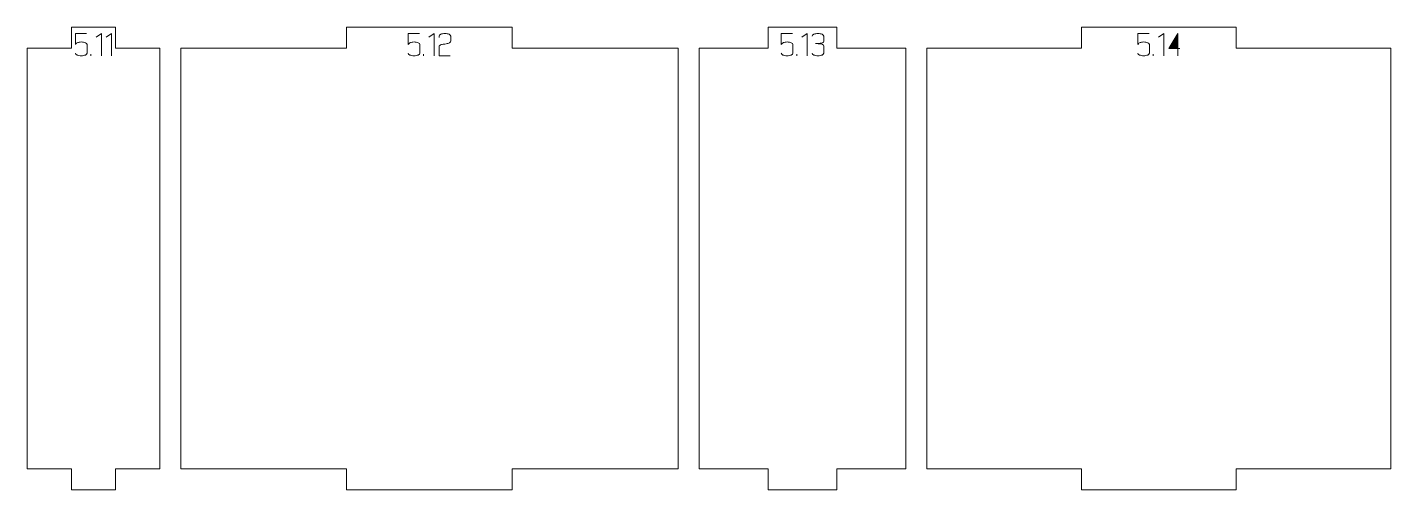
# Model space of a CAD drawing. Header units: centimetres. Extents: x -158 to 228, y -202 to 254.
# Drawn here: x 165.77 to 185.21, y 101.42 to 108.02 of the extents above; entities that cross this region are included whole.
import ezdxf

# ---------------------------------------------------------------- set-up
doc = ezdxf.new("R2010")
doc.units = ezdxf.units.CM
doc.header["$MEASUREMENT"] = 0
doc.layers.add('Capa 1', color=7, linetype='Continuous')

msp = doc.modelspace()

# ---------------------------------------------------------------- hatches: boundary and pattern name
at = {"layer": 'Capa 1', "true_color": 0x3e4095}
h = msp.add_hatch(color=175, dxfattribs=at)
edge = h.paths.add_edge_path()
edge.add_spline(control_points=[(166.53521, 107.61091), (166.51167, 107.61091), (166.49202, 107.61435), (166.47628, 107.62123), (166.46053, 107.62811), (166.45266, 107.63644), (166.45266, 107.64622), (166.45266, 107.63644), (166.46053, 107.62811), (166.47628, 107.62123), (166.49202, 107.61435), (166.51167, 107.61091), (166.53521, 107.61091), (166.55875, 107.61091), (166.5784, 107.61435), (166.59414, 107.62123), (166.60989, 107.62811), (166.61776, 107.63644), (166.61776, 107.64622), (166.61776, 107.64622), (166.61776, 107.77188), (166.61776, 107.77188), (166.61776, 107.78167), (166.60989, 107.79), (166.59414, 107.79688), (166.5784, 107.80376), (166.55875, 107.8072), (166.53521, 107.8072), (166.51381, 107.80536), (166.4973, 107.80291), (166.48568, 107.79986), (166.47406, 107.7968), (166.46306, 107.78747), (166.45266, 107.77188), (166.45266, 107.77188), (166.45266, 107.92735), (166.45266, 107.92735), (166.45266, 107.92735), (166.61226, 107.92735), (166.61226, 107.92735), (166.61226, 107.92735), (166.45266, 107.92735), (166.45266, 107.92735), (166.45266, 107.92735), (166.45266, 107.77188), (166.45266, 107.77188), (166.46306, 107.78747), (166.47406, 107.7968), (166.48568, 107.79986), (166.4973, 107.80291), (166.51381, 107.80536), (166.53521, 107.8072), (166.55875, 107.8072), (166.5784, 107.80376), (166.59414, 107.79688), (166.60989, 107.79), (166.61776, 107.78167), (166.61776, 107.77188), (166.61776, 107.77188), (166.61776, 107.64622), (166.61776, 107.64622), (166.61776, 107.63644), (166.60989, 107.62811), (166.59414, 107.62123), (166.5784, 107.61435), (166.55875, 107.61091), (166.53521, 107.61091)], knot_values=[0, 0, 0, 0, 0.04545455, 0.04545455, 0.04545455, 0.09090909, 0.09090909, 0.09090909, 0.13636364, 0.13636364, 0.13636364, 0.18181818, 0.18181818, 0.18181818, 0.22727273, 0.22727273, 0.22727273, 0.27272727, 0.27272727, 0.27272727, 0.31818182, 0.31818182, 0.31818182, 0.36363636, 0.36363636, 0.36363636, 0.40909091, 0.40909091, 0.40909091, 0.45454545, 0.45454545, 0.45454545, 0.5, 0.5, 0.5, 0.54545455, 0.54545455, 0.54545455, 0.59090909, 0.59090909, 0.59090909, 0.63636364, 0.63636364, 0.63636364, 0.68181818, 0.68181818, 0.68181818, 0.72727273, 0.72727273, 0.72727273, 0.77272727, 0.77272727, 0.77272727, 0.81818182, 0.81818182, 0.81818182, 0.86363636, 0.86363636, 0.86363636, 0.90909091, 0.90909091, 0.90909091, 0.95454545, 0.95454545, 0.95454545, 1, 1, 1, 1], degree=3, periodic=1)
h = msp.add_hatch(color=175, dxfattribs=at)
edge = h.paths.add_edge_path()
edge.add_spline(control_points=[(166.8223, 107.92781), (166.8223, 107.92781), (166.74617, 107.87507), (166.74617, 107.87507), (166.74617, 107.87507), (166.8223, 107.92781), (166.8223, 107.92781), (166.8223, 107.92781), (166.8223, 107.61091), (166.8223, 107.61091), (166.8223, 107.61091), (166.8223, 107.92781), (166.8223, 107.92781)], knot_values=[0, 0, 0, 0, 0.25, 0.25, 0.25, 0.5, 0.5, 0.5, 0.75, 0.75, 0.75, 1, 1, 1, 1], degree=3, periodic=1)
h = msp.add_hatch(color=175, dxfattribs=at)
edge = h.paths.add_edge_path()
edge.add_spline(control_points=[(166.96906, 107.92781), (166.96906, 107.92781), (166.89293, 107.87507), (166.89293, 107.87507), (166.89293, 107.87507), (166.96906, 107.92781), (166.96906, 107.92781), (166.96906, 107.92781), (166.96906, 107.61091), (166.96906, 107.61091), (166.96906, 107.61091), (166.96906, 107.92781), (166.96906, 107.92781)], knot_values=[0, 0, 0, 0, 0.25, 0.25, 0.25, 0.5, 0.5, 0.5, 0.75, 0.75, 0.75, 1, 1, 1, 1], degree=3, periodic=1)
h = msp.add_hatch(color=175, dxfattribs=at)
edge = h.paths.add_edge_path()
edge.add_spline(control_points=[(171.2811, 107.61091), (171.25756, 107.61091), (171.23791, 107.61435), (171.22217, 107.62123), (171.20642, 107.62811), (171.19855, 107.63644), (171.19855, 107.64622), (171.19855, 107.63644), (171.20642, 107.62811), (171.22217, 107.62123), (171.23791, 107.61435), (171.25756, 107.61091), (171.2811, 107.61091), (171.30464, 107.61091), (171.32429, 107.61435), (171.34003, 107.62123), (171.35578, 107.62811), (171.36365, 107.63644), (171.36365, 107.64622), (171.36365, 107.64622), (171.36365, 107.77188), (171.36365, 107.77188), (171.36365, 107.78167), (171.35578, 107.79), (171.34003, 107.79688), (171.32429, 107.80376), (171.30464, 107.8072), (171.2811, 107.8072), (171.2597, 107.80536), (171.24319, 107.80291), (171.23157, 107.79986), (171.21995, 107.7968), (171.20895, 107.78747), (171.19855, 107.77188), (171.19855, 107.77188), (171.19855, 107.92735), (171.19855, 107.92735), (171.19855, 107.92735), (171.35815, 107.92735), (171.35815, 107.92735), (171.35815, 107.92735), (171.19855, 107.92735), (171.19855, 107.92735), (171.19855, 107.92735), (171.19855, 107.77188), (171.19855, 107.77188), (171.20895, 107.78747), (171.21995, 107.7968), (171.23157, 107.79986), (171.24319, 107.80291), (171.2597, 107.80536), (171.2811, 107.8072), (171.30464, 107.8072), (171.32429, 107.80376), (171.34003, 107.79688), (171.35578, 107.79), (171.36365, 107.78167), (171.36365, 107.77188), (171.36365, 107.77188), (171.36365, 107.64622), (171.36365, 107.64622), (171.36365, 107.63644), (171.35578, 107.62811), (171.34003, 107.62123), (171.32429, 107.61435), (171.30464, 107.61091), (171.2811, 107.61091)], knot_values=[0, 0, 0, 0, 0.04545455, 0.04545455, 0.04545455, 0.09090909, 0.09090909, 0.09090909, 0.13636364, 0.13636364, 0.13636364, 0.18181818, 0.18181818, 0.18181818, 0.22727273, 0.22727273, 0.22727273, 0.27272727, 0.27272727, 0.27272727, 0.31818182, 0.31818182, 0.31818182, 0.36363636, 0.36363636, 0.36363636, 0.40909091, 0.40909091, 0.40909091, 0.45454545, 0.45454545, 0.45454545, 0.5, 0.5, 0.5, 0.54545455, 0.54545455, 0.54545455, 0.59090909, 0.59090909, 0.59090909, 0.63636364, 0.63636364, 0.63636364, 0.68181818, 0.68181818, 0.68181818, 0.72727273, 0.72727273, 0.72727273, 0.77272727, 0.77272727, 0.77272727, 0.81818182, 0.81818182, 0.81818182, 0.86363636, 0.86363636, 0.86363636, 0.90909091, 0.90909091, 0.90909091, 0.95454545, 0.95454545, 0.95454545, 1, 1, 1, 1], degree=3, periodic=1)
h = msp.add_hatch(color=175, dxfattribs=at)
edge = h.paths.add_edge_path()
edge.add_spline(control_points=[(171.56819, 107.92781), (171.56819, 107.92781), (171.49206, 107.87507), (171.49206, 107.87507), (171.49206, 107.87507), (171.56819, 107.92781), (171.56819, 107.92781), (171.56819, 107.92781), (171.56819, 107.61091), (171.56819, 107.61091), (171.56819, 107.61091), (171.56819, 107.92781), (171.56819, 107.92781)], knot_values=[0, 0, 0, 0, 0.25, 0.25, 0.25, 0.5, 0.5, 0.5, 0.75, 0.75, 0.75, 1, 1, 1, 1], degree=3, periodic=1)
h = msp.add_hatch(color=175, dxfattribs=at)
edge = h.paths.add_edge_path()
edge.add_spline(control_points=[(171.63836, 107.61091), (171.63836, 107.61091), (171.63836, 107.74345), (171.63836, 107.74345), (171.63928, 107.75537), (171.65013, 107.76454), (171.67092, 107.77096), (171.67948, 107.77158), (171.68766, 107.77257), (171.69546, 107.77395), (171.70325, 107.77532), (171.71113, 107.77677), (171.71908, 107.7783), (171.73375, 107.78075), (171.74499, 107.78274), (171.75278, 107.78426), (171.76058, 107.78579), (171.76815, 107.78778), (171.77549, 107.79023), (171.79444, 107.79726), (171.80392, 107.80628), (171.80392, 107.81728), (171.80392, 107.81728), (171.80392, 107.89204), (171.80392, 107.89204), (171.80392, 107.90182), (171.79605, 107.91015), (171.7803, 107.91703), (171.76456, 107.92391), (171.74491, 107.92735), (171.72137, 107.92735), (171.69783, 107.92735), (171.67818, 107.92391), (171.66244, 107.91703), (171.64669, 107.91015), (171.63882, 107.90182), (171.63882, 107.89204), (171.63882, 107.89204), (171.63882, 107.86957), (171.63882, 107.86957), (171.63882, 107.86957), (171.63882, 107.89204), (171.63882, 107.89204), (171.63882, 107.90182), (171.64669, 107.91015), (171.66244, 107.91703), (171.67818, 107.92391), (171.69783, 107.92735), (171.72137, 107.92735), (171.74491, 107.92735), (171.76456, 107.92391), (171.7803, 107.91703), (171.79605, 107.91015), (171.80392, 107.90182), (171.80392, 107.89204), (171.80392, 107.89204), (171.80392, 107.81728), (171.80392, 107.81728), (171.80392, 107.80628), (171.79444, 107.79726), (171.77549, 107.79023), (171.76815, 107.78778), (171.76058, 107.78579), (171.75278, 107.78426), (171.74499, 107.78274), (171.73375, 107.78075), (171.71908, 107.7783), (171.71113, 107.77677), (171.70325, 107.77532), (171.69546, 107.77395), (171.68766, 107.77257), (171.67948, 107.77158), (171.67092, 107.77096), (171.65013, 107.76454), (171.63928, 107.75537), (171.63836, 107.74345), (171.63836, 107.74345), (171.63836, 107.61091), (171.63836, 107.61091), (171.63836, 107.61091), (171.79521, 107.61091), (171.79521, 107.61091), (171.79521, 107.61091), (171.63836, 107.61091), (171.63836, 107.61091)], knot_values=[0, 0, 0, 0, 0.03571429, 0.03571429, 0.03571429, 0.07142857, 0.07142857, 0.07142857, 0.10714286, 0.10714286, 0.10714286, 0.14285714, 0.14285714, 0.14285714, 0.17857143, 0.17857143, 0.17857143, 0.21428571, 0.21428571, 0.21428571, 0.25, 0.25, 0.25, 0.28571429, 0.28571429, 0.28571429, 0.32142857, 0.32142857, 0.32142857, 0.35714286, 0.35714286, 0.35714286, 0.39285714, 0.39285714, 0.39285714, 0.42857143, 0.42857143, 0.42857143, 0.46428571, 0.46428571, 0.46428571, 0.5, 0.5, 0.5, 0.53571429, 0.53571429, 0.53571429, 0.57142857, 0.57142857, 0.57142857, 0.60714286, 0.60714286, 0.60714286, 0.64285714, 0.64285714, 0.64285714, 0.67857143, 0.67857143, 0.67857143, 0.71428571, 0.71428571, 0.71428571, 0.75, 0.75, 0.75, 0.78571429, 0.78571429, 0.78571429, 0.82142857, 0.82142857, 0.82142857, 0.85714286, 0.85714286, 0.85714286, 0.89285714, 0.89285714, 0.89285714, 0.92857143, 0.92857143, 0.92857143, 0.96428571, 0.96428571, 0.96428571, 1, 1, 1, 1], degree=3, periodic=1)
h = msp.add_hatch(color=175, dxfattribs=at)
edge = h.paths.add_edge_path()
edge.add_spline(control_points=[(176.6016, 107.61091), (176.57806, 107.61091), (176.55841, 107.61435), (176.54267, 107.62123), (176.52692, 107.62811), (176.51905, 107.63644), (176.51905, 107.64622), (176.51905, 107.63644), (176.52692, 107.62811), (176.54267, 107.62123), (176.55841, 107.61435), (176.57806, 107.61091), (176.6016, 107.61091), (176.62514, 107.61091), (176.64479, 107.61435), (176.66053, 107.62123), (176.67628, 107.62811), (176.68415, 107.63644), (176.68415, 107.64622), (176.68415, 107.64622), (176.68415, 107.77188), (176.68415, 107.77188), (176.68415, 107.78167), (176.67628, 107.79), (176.66053, 107.79688), (176.64479, 107.80376), (176.62514, 107.8072), (176.6016, 107.8072), (176.5802, 107.80536), (176.56369, 107.80291), (176.55207, 107.79986), (176.54045, 107.7968), (176.52945, 107.78747), (176.51905, 107.77188), (176.51905, 107.77188), (176.51905, 107.92735), (176.51905, 107.92735), (176.51905, 107.92735), (176.67865, 107.92735), (176.67865, 107.92735), (176.67865, 107.92735), (176.51905, 107.92735), (176.51905, 107.92735), (176.51905, 107.92735), (176.51905, 107.77188), (176.51905, 107.77188), (176.52945, 107.78747), (176.54045, 107.7968), (176.55207, 107.79986), (176.56369, 107.80291), (176.5802, 107.80536), (176.6016, 107.8072), (176.62514, 107.8072), (176.64479, 107.80376), (176.66053, 107.79688), (176.67628, 107.79), (176.68415, 107.78167), (176.68415, 107.77188), (176.68415, 107.77188), (176.68415, 107.64622), (176.68415, 107.64622), (176.68415, 107.63644), (176.67628, 107.62811), (176.66053, 107.62123), (176.64479, 107.61435), (176.62514, 107.61091), (176.6016, 107.61091)], knot_values=[0, 0, 0, 0, 0.04545455, 0.04545455, 0.04545455, 0.09090909, 0.09090909, 0.09090909, 0.13636364, 0.13636364, 0.13636364, 0.18181818, 0.18181818, 0.18181818, 0.22727273, 0.22727273, 0.22727273, 0.27272727, 0.27272727, 0.27272727, 0.31818182, 0.31818182, 0.31818182, 0.36363636, 0.36363636, 0.36363636, 0.40909091, 0.40909091, 0.40909091, 0.45454545, 0.45454545, 0.45454545, 0.5, 0.5, 0.5, 0.54545455, 0.54545455, 0.54545455, 0.59090909, 0.59090909, 0.59090909, 0.63636364, 0.63636364, 0.63636364, 0.68181818, 0.68181818, 0.68181818, 0.72727273, 0.72727273, 0.72727273, 0.77272727, 0.77272727, 0.77272727, 0.81818182, 0.81818182, 0.81818182, 0.86363636, 0.86363636, 0.86363636, 0.90909091, 0.90909091, 0.90909091, 0.95454545, 0.95454545, 0.95454545, 1, 1, 1, 1], degree=3, periodic=1)
h = msp.add_hatch(color=175, dxfattribs=at)
edge = h.paths.add_edge_path()
edge.add_spline(control_points=[(176.88869, 107.92781), (176.88869, 107.92781), (176.81256, 107.87507), (176.81256, 107.87507), (176.81256, 107.87507), (176.88869, 107.92781), (176.88869, 107.92781), (176.88869, 107.92781), (176.88869, 107.61091), (176.88869, 107.61091), (176.88869, 107.61091), (176.88869, 107.92781), (176.88869, 107.92781)], knot_values=[0, 0, 0, 0, 0.25, 0.25, 0.25, 0.5, 0.5, 0.5, 0.75, 0.75, 0.75, 1, 1, 1, 1], degree=3, periodic=1)
h = msp.add_hatch(color=175, dxfattribs=at)
edge = h.paths.add_edge_path()
edge.add_spline(control_points=[(177.04187, 107.61091), (177.01833, 107.61091), (176.99868, 107.61435), (176.98294, 107.62123), (176.96719, 107.62811), (176.95932, 107.63644), (176.95932, 107.64622), (176.95932, 107.63644), (176.96719, 107.62811), (176.98294, 107.62123), (176.99868, 107.61435), (177.01833, 107.61091), (177.04187, 107.61091), (177.06541, 107.61091), (177.08506, 107.61435), (177.1008, 107.62123), (177.11655, 107.62811), (177.12442, 107.63644), (177.12442, 107.64622), (177.12442, 107.64622), (177.12442, 107.74941), (177.12442, 107.74941), (177.12442, 107.75767), (177.11876, 107.76485), (177.10745, 107.77096), (177.09614, 107.77708), (177.06297, 107.78121), (177.00793, 107.78335), (177.06266, 107.78671), (177.09553, 107.79069), (177.10653, 107.79527), (177.11754, 107.79986), (177.1235, 107.80735), (177.12442, 107.81774), (177.12442, 107.81774), (177.12442, 107.89204), (177.12442, 107.89204), (177.12442, 107.90182), (177.11655, 107.91015), (177.1008, 107.91703), (177.08506, 107.92391), (177.06541, 107.92735), (177.04187, 107.92735), (177.01833, 107.92735), (176.99868, 107.92391), (176.98294, 107.91703), (176.96719, 107.91015), (176.95932, 107.90182), (176.95932, 107.89204), (176.95932, 107.90182), (176.96719, 107.91015), (176.98294, 107.91703), (176.99868, 107.92391), (177.01833, 107.92735), (177.04187, 107.92735), (177.06541, 107.92735), (177.08506, 107.92391), (177.1008, 107.91703), (177.11655, 107.91015), (177.12442, 107.90182), (177.12442, 107.89204), (177.12442, 107.89204), (177.12442, 107.81774), (177.12442, 107.81774), (177.1235, 107.80735), (177.11754, 107.79986), (177.10653, 107.79527), (177.09553, 107.79069), (177.06266, 107.78671), (177.00793, 107.78335), (177.06297, 107.78121), (177.09614, 107.77708), (177.10745, 107.77096), (177.11876, 107.76485), (177.12442, 107.75767), (177.12442, 107.74941), (177.12442, 107.74941), (177.12442, 107.64622), (177.12442, 107.64622), (177.12442, 107.63644), (177.11655, 107.62811), (177.1008, 107.62123), (177.08506, 107.61435), (177.06541, 107.61091), (177.04187, 107.61091)], knot_values=[0, 0, 0, 0, 0.03571429, 0.03571429, 0.03571429, 0.07142857, 0.07142857, 0.07142857, 0.10714286, 0.10714286, 0.10714286, 0.14285714, 0.14285714, 0.14285714, 0.17857143, 0.17857143, 0.17857143, 0.21428571, 0.21428571, 0.21428571, 0.25, 0.25, 0.25, 0.28571429, 0.28571429, 0.28571429, 0.32142857, 0.32142857, 0.32142857, 0.35714286, 0.35714286, 0.35714286, 0.39285714, 0.39285714, 0.39285714, 0.42857143, 0.42857143, 0.42857143, 0.46428571, 0.46428571, 0.46428571, 0.5, 0.5, 0.5, 0.53571429, 0.53571429, 0.53571429, 0.57142857, 0.57142857, 0.57142857, 0.60714286, 0.60714286, 0.60714286, 0.64285714, 0.64285714, 0.64285714, 0.67857143, 0.67857143, 0.67857143, 0.71428571, 0.71428571, 0.71428571, 0.75, 0.75, 0.75, 0.78571429, 0.78571429, 0.78571429, 0.82142857, 0.82142857, 0.82142857, 0.85714286, 0.85714286, 0.85714286, 0.89285714, 0.89285714, 0.89285714, 0.92857143, 0.92857143, 0.92857143, 0.96428571, 0.96428571, 0.96428571, 1, 1, 1, 1], degree=3, periodic=1)
h = msp.add_hatch(color=175, dxfattribs=at)
edge = h.paths.add_edge_path()
edge.add_spline(control_points=[(181.68629, 107.61091), (181.66275, 107.61091), (181.6431, 107.61435), (181.62736, 107.62123), (181.61161, 107.62811), (181.60374, 107.63644), (181.60374, 107.64622), (181.60374, 107.63644), (181.61161, 107.62811), (181.62736, 107.62123), (181.6431, 107.61435), (181.66275, 107.61091), (181.68629, 107.61091), (181.70983, 107.61091), (181.72948, 107.61435), (181.74522, 107.62123), (181.76097, 107.62811), (181.76884, 107.63644), (181.76884, 107.64622), (181.76884, 107.64622), (181.76884, 107.77188), (181.76884, 107.77188), (181.76884, 107.78167), (181.76097, 107.79), (181.74522, 107.79688), (181.72948, 107.80376), (181.70983, 107.8072), (181.68629, 107.8072), (181.66489, 107.80536), (181.64838, 107.80291), (181.63676, 107.79986), (181.62514, 107.7968), (181.61414, 107.78747), (181.60374, 107.77188), (181.60374, 107.77188), (181.60374, 107.92735), (181.60374, 107.92735), (181.60374, 107.92735), (181.76334, 107.92735), (181.76334, 107.92735), (181.76334, 107.92735), (181.60374, 107.92735), (181.60374, 107.92735), (181.60374, 107.92735), (181.60374, 107.77188), (181.60374, 107.77188), (181.61414, 107.78747), (181.62514, 107.7968), (181.63676, 107.79986), (181.64838, 107.80291), (181.66489, 107.80536), (181.68629, 107.8072), (181.70983, 107.8072), (181.72948, 107.80376), (181.74522, 107.79688), (181.76097, 107.79), (181.76884, 107.78167), (181.76884, 107.77188), (181.76884, 107.77188), (181.76884, 107.64622), (181.76884, 107.64622), (181.76884, 107.63644), (181.76097, 107.62811), (181.74522, 107.62123), (181.72948, 107.61435), (181.70983, 107.61091), (181.68629, 107.61091)], knot_values=[0, 0, 0, 0, 0.04545455, 0.04545455, 0.04545455, 0.09090909, 0.09090909, 0.09090909, 0.13636364, 0.13636364, 0.13636364, 0.18181818, 0.18181818, 0.18181818, 0.22727273, 0.22727273, 0.22727273, 0.27272727, 0.27272727, 0.27272727, 0.31818182, 0.31818182, 0.31818182, 0.36363636, 0.36363636, 0.36363636, 0.40909091, 0.40909091, 0.40909091, 0.45454545, 0.45454545, 0.45454545, 0.5, 0.5, 0.5, 0.54545455, 0.54545455, 0.54545455, 0.59090909, 0.59090909, 0.59090909, 0.63636364, 0.63636364, 0.63636364, 0.68181818, 0.68181818, 0.68181818, 0.72727273, 0.72727273, 0.72727273, 0.77272727, 0.77272727, 0.77272727, 0.81818182, 0.81818182, 0.81818182, 0.86363636, 0.86363636, 0.86363636, 0.90909091, 0.90909091, 0.90909091, 0.95454545, 0.95454545, 0.95454545, 1, 1, 1, 1], degree=3, periodic=1)
h = msp.add_hatch(color=175, dxfattribs=at)
edge = h.paths.add_edge_path()
edge.add_spline(control_points=[(181.97338, 107.92781), (181.97338, 107.92781), (181.89725, 107.87507), (181.89725, 107.87507), (181.89725, 107.87507), (181.97338, 107.92781), (181.97338, 107.92781), (181.97338, 107.92781), (181.97338, 107.61091), (181.97338, 107.61091), (181.97338, 107.61091), (181.97338, 107.92781), (181.97338, 107.92781)], knot_values=[0, 0, 0, 0, 0.25, 0.25, 0.25, 0.5, 0.5, 0.5, 0.75, 0.75, 0.75, 1, 1, 1, 1], degree=3, periodic=1)
h = msp.add_hatch(color=175, dxfattribs=at)
edge = h.paths.add_edge_path()
edge.add_spline(control_points=[(182.1738, 107.71547), (182.1738, 107.71547), (182.1738, 107.92781), (182.1738, 107.92781), (182.1738, 107.92781), (182.04401, 107.71547), (182.04401, 107.71547), (182.04401, 107.71547), (182.1738, 107.71547), (182.1738, 107.71547)], knot_values=[0, 0, 0, 0, 0.33333333, 0.33333333, 0.33333333, 0.66666667, 0.66666667, 0.66666667, 1, 1, 1, 1], degree=3, periodic=1)
h = msp.add_hatch(color=175, dxfattribs=at)
edge = h.paths.add_edge_path()
edge.add_spline(control_points=[(182.1738, 107.71547), (182.1738, 107.71547), (182.1738, 107.61091), (182.1738, 107.61091), (182.1738, 107.61091), (182.1738, 107.71547), (182.1738, 107.71547), (182.1738, 107.71547), (182.04401, 107.71547), (182.04401, 107.71547), (182.04401, 107.71547), (182.1738, 107.92781), (182.1738, 107.92781), (182.1738, 107.92781), (182.1738, 107.71547), (182.1738, 107.71547), (182.1738, 107.71547), (182.20361, 107.71547), (182.20361, 107.71547), (182.20361, 107.71547), (182.1738, 107.71547), (182.1738, 107.71547)], knot_values=[0, 0, 0, 0, 0.14285714, 0.14285714, 0.14285714, 0.28571429, 0.28571429, 0.28571429, 0.42857143, 0.42857143, 0.42857143, 0.57142857, 0.57142857, 0.57142857, 0.71428571, 0.71428571, 0.71428571, 0.85714286, 0.85714286, 0.85714286, 1, 1, 1, 1], degree=3, periodic=1)
h = msp.add_hatch(color=175, dxfattribs=at)
edge = h.paths.add_edge_path()
edge.add_spline(control_points=[(166.67279, 107.61091), (166.67279, 107.61091), (166.67279, 107.63338), (166.67279, 107.63338), (166.67279, 107.63338), (166.67279, 107.61091), (166.67279, 107.61091)], knot_values=[0, 0, 0, 0, 0.5, 0.5, 0.5, 1, 1, 1, 1], degree=3, periodic=1)
h = msp.add_hatch(color=175, dxfattribs=at)
edge = h.paths.add_edge_path()
edge.add_spline(control_points=[(171.41868, 107.61091), (171.41868, 107.61091), (171.41868, 107.63338), (171.41868, 107.63338), (171.41868, 107.63338), (171.41868, 107.61091), (171.41868, 107.61091)], knot_values=[0, 0, 0, 0, 0.5, 0.5, 0.5, 1, 1, 1, 1], degree=3, periodic=1)
h = msp.add_hatch(color=175, dxfattribs=at)
edge = h.paths.add_edge_path()
edge.add_spline(control_points=[(176.73918, 107.61091), (176.73918, 107.61091), (176.73918, 107.63338), (176.73918, 107.63338), (176.73918, 107.63338), (176.73918, 107.61091), (176.73918, 107.61091)], knot_values=[0, 0, 0, 0, 0.5, 0.5, 0.5, 1, 1, 1, 1], degree=3, periodic=1)
h = msp.add_hatch(color=175, dxfattribs=at)
edge = h.paths.add_edge_path()
edge.add_spline(control_points=[(181.82387, 107.61091), (181.82387, 107.61091), (181.82387, 107.63338), (181.82387, 107.63338), (181.82387, 107.63338), (181.82387, 107.61091), (181.82387, 107.61091)], knot_values=[0, 0, 0, 0, 0.5, 0.5, 0.5, 1, 1, 1, 1], degree=3, periodic=1)

# ---------------------------------------------------------------- linework, layer by layer
at = {"layer": 'Capa 1', "color": 240, "lineweight": 9}
for points in [[(165.76575, 107.71731), (165.76575, 107.71731), (165.76575, 101.71731), (165.76575, 101.71731), (165.76575, 101.71731), (166.39582, 101.71731), (166.39582, 101.71731), (166.39582, 101.71731), (166.39582, 101.41731), (166.39582, 101.41731), (166.39582, 101.41731), (167.0259, 101.41731), (167.0259, 101.41731), (167.0259, 101.41731), (167.0259, 101.71731), (167.0259, 101.71731), (167.0259, 101.71731), (167.65597, 101.71731), (167.65597, 101.71731), (167.65597, 101.71731), (167.65597, 107.71731), (167.65597, 107.71731), (167.65597, 107.71731), (167.0259, 107.71731), (167.0259, 107.71731), (167.0259, 107.71731), (167.0259, 108.01731), (167.0259, 108.01731), (167.0259, 108.01731), (166.39582, 108.01731), (166.39582, 108.01731), (166.39582, 108.01731), (166.39582, 107.71731), (166.39582, 107.71731), (166.39582, 107.71731), (165.76575, 107.71731), (165.76575, 107.71731)], [(167.95597, 107.71731), (167.95597, 107.71731), (167.95597, 101.71731), (167.95597, 101.71731), (167.95597, 101.71731), (170.31948, 101.71731), (170.31948, 101.71731), (170.31948, 101.71731), (170.31948, 101.41731), (170.31948, 101.41731), (170.31948, 101.41731), (172.68299, 101.41731), (172.68299, 101.41731), (172.68299, 101.41731), (172.68299, 101.71731), (172.68299, 101.71731), (172.68299, 101.71731), (175.04649, 101.71731), (175.04649, 101.71731), (175.04649, 101.71731), (175.04649, 107.71731), (175.04649, 107.71731), (175.04649, 107.71731), (172.68299, 107.71731), (172.68299, 107.71731), (172.68299, 107.71731), (172.68299, 108.01731), (172.68299, 108.01731), (172.68299, 108.01731), (170.31948, 108.01731), (170.31948, 108.01731), (170.31948, 108.01731), (170.31948, 107.71731), (170.31948, 107.71731), (170.31948, 107.71731), (167.95597, 107.71731), (167.95597, 107.71731)], [(175.34649, 107.71731), (175.34649, 107.71731), (175.34649, 101.71731), (175.34649, 101.71731), (175.34649, 101.71731), (176.32999, 101.71731), (176.32999, 101.71731), (176.32999, 101.71731), (176.32999, 101.41731), (176.32999, 101.41731), (176.32999, 101.41731), (177.31349, 101.41731), (177.31349, 101.41731), (177.31349, 101.41731), (177.31349, 101.71731), (177.31349, 101.71731), (177.31349, 101.71731), (178.29698, 101.71731), (178.29698, 101.71731), (178.29698, 101.71731), (178.29698, 107.71731), (178.29698, 107.71731), (178.29698, 107.71731), (177.31349, 107.71731), (177.31349, 107.71731), (177.31349, 107.71731), (177.31349, 108.01731), (177.31349, 108.01731), (177.31349, 108.01731), (176.32999, 108.01731), (176.32999, 108.01731), (176.32999, 108.01731), (176.32999, 107.71731), (176.32999, 107.71731), (176.32999, 107.71731), (175.34649, 107.71731), (175.34649, 107.71731)], [(178.59698, 107.71731), (178.59698, 107.71731), (178.59698, 101.71731), (178.59698, 101.71731), (178.59698, 101.71731), (180.80145, 101.71731), (180.80145, 101.71731), (180.80145, 101.71731), (180.80145, 101.41731), (180.80145, 101.41731), (180.80145, 101.41731), (183.00591, 101.41731), (183.00591, 101.41731), (183.00591, 101.41731), (183.00591, 101.71731), (183.00591, 101.71731), (183.00591, 101.71731), (185.21037, 101.71731), (185.21037, 101.71731), (185.21037, 101.71731), (185.21037, 107.71731), (185.21037, 107.71731), (185.21037, 107.71731), (183.00591, 107.71731), (183.00591, 107.71731), (183.00591, 107.71731), (183.00591, 108.01731), (183.00591, 108.01731), (183.00591, 108.01731), (180.80145, 108.01731), (180.80145, 108.01731), (180.80145, 108.01731), (180.80145, 107.71731), (180.80145, 107.71731), (180.80145, 107.71731), (178.59698, 107.71731), (178.59698, 107.71731)]]:
    msp.add_open_spline(points, degree=3, knots=[0, 0, 0, 0, 0.08333333, 0.08333333, 0.08333333, 0.16666667, 0.16666667, 0.16666667, 0.25, 0.25, 0.25, 0.33333333, 0.33333333, 0.33333333, 0.41666667, 0.41666667, 0.41666667, 0.5, 0.5, 0.5, 0.58333333, 0.58333333, 0.58333333, 0.66666667, 0.66666667, 0.66666667, 0.75, 0.75, 0.75, 0.83333333, 0.83333333, 0.83333333, 0.91666667, 0.91666667, 0.91666667, 1, 1, 1, 1], dxfattribs=at)
at = {"layer": 'Capa 1', "color": 114, "lineweight": 9}
for points, knots in [([(166.53521, 107.61091), (166.51167, 107.61091), (166.49202, 107.61435), (166.47628, 107.62123), (166.46053, 107.62811), (166.45266, 107.63644), (166.45266, 107.64622), (166.45266, 107.63644), (166.46053, 107.62811), (166.47628, 107.62123), (166.49202, 107.61435), (166.51167, 107.61091), (166.53521, 107.61091), (166.55875, 107.61091), (166.5784, 107.61435), (166.59414, 107.62123), (166.60989, 107.62811), (166.61776, 107.63644), (166.61776, 107.64622), (166.61776, 107.64622), (166.61776, 107.77188), (166.61776, 107.77188), (166.61776, 107.78167), (166.60989, 107.79), (166.59414, 107.79688), (166.5784, 107.80376), (166.55875, 107.8072), (166.53521, 107.8072), (166.51381, 107.80536), (166.4973, 107.80291), (166.48568, 107.79986), (166.47406, 107.7968), (166.46306, 107.78747), (166.45266, 107.77188), (166.45266, 107.77188), (166.45266, 107.92735), (166.45266, 107.92735), (166.45266, 107.92735), (166.61226, 107.92735), (166.61226, 107.92735), (166.61226, 107.92735), (166.45266, 107.92735), (166.45266, 107.92735), (166.45266, 107.92735), (166.45266, 107.77188), (166.45266, 107.77188), (166.46306, 107.78747), (166.47406, 107.7968), (166.48568, 107.79986), (166.4973, 107.80291), (166.51381, 107.80536), (166.53521, 107.8072), (166.55875, 107.8072), (166.5784, 107.80376), (166.59414, 107.79688), (166.60989, 107.79), (166.61776, 107.78167), (166.61776, 107.77188), (166.61776, 107.77188), (166.61776, 107.64622), (166.61776, 107.64622), (166.61776, 107.63644), (166.60989, 107.62811), (166.59414, 107.62123), (166.5784, 107.61435), (166.55875, 107.61091), (166.53521, 107.61091)], [0, 0, 0, 0, 0.04545455, 0.04545455, 0.04545455, 0.09090909, 0.09090909, 0.09090909, 0.13636364, 0.13636364, 0.13636364, 0.18181818, 0.18181818, 0.18181818, 0.22727273, 0.22727273, 0.22727273, 0.27272727, 0.27272727, 0.27272727, 0.31818182, 0.31818182, 0.31818182, 0.36363636, 0.36363636, 0.36363636, 0.40909091, 0.40909091, 0.40909091, 0.45454545, 0.45454545, 0.45454545, 0.5, 0.5, 0.5, 0.54545455, 0.54545455, 0.54545455, 0.59090909, 0.59090909, 0.59090909, 0.63636364, 0.63636364, 0.63636364, 0.68181818, 0.68181818, 0.68181818, 0.72727273, 0.72727273, 0.72727273, 0.77272727, 0.77272727, 0.77272727, 0.81818182, 0.81818182, 0.81818182, 0.86363636, 0.86363636, 0.86363636, 0.90909091, 0.90909091, 0.90909091, 0.95454545, 0.95454545, 0.95454545, 1, 1, 1, 1]), ([(166.8223, 107.92781), (166.8223, 107.92781), (166.74617, 107.87507), (166.74617, 107.87507), (166.74617, 107.87507), (166.8223, 107.92781), (166.8223, 107.92781), (166.8223, 107.92781), (166.8223, 107.61091), (166.8223, 107.61091), (166.8223, 107.61091), (166.8223, 107.92781), (166.8223, 107.92781)], [0, 0, 0, 0, 0.25, 0.25, 0.25, 0.5, 0.5, 0.5, 0.75, 0.75, 0.75, 1, 1, 1, 1]), ([(166.96906, 107.92781), (166.96906, 107.92781), (166.89293, 107.87507), (166.89293, 107.87507), (166.89293, 107.87507), (166.96906, 107.92781), (166.96906, 107.92781), (166.96906, 107.92781), (166.96906, 107.61091), (166.96906, 107.61091), (166.96906, 107.61091), (166.96906, 107.92781), (166.96906, 107.92781)], [0, 0, 0, 0, 0.25, 0.25, 0.25, 0.5, 0.5, 0.5, 0.75, 0.75, 0.75, 1, 1, 1, 1]), ([(171.2811, 107.61091), (171.25756, 107.61091), (171.23791, 107.61435), (171.22217, 107.62123), (171.20642, 107.62811), (171.19855, 107.63644), (171.19855, 107.64622), (171.19855, 107.63644), (171.20642, 107.62811), (171.22217, 107.62123), (171.23791, 107.61435), (171.25756, 107.61091), (171.2811, 107.61091), (171.30464, 107.61091), (171.32429, 107.61435), (171.34003, 107.62123), (171.35578, 107.62811), (171.36365, 107.63644), (171.36365, 107.64622), (171.36365, 107.64622), (171.36365, 107.77188), (171.36365, 107.77188), (171.36365, 107.78167), (171.35578, 107.79), (171.34003, 107.79688), (171.32429, 107.80376), (171.30464, 107.8072), (171.2811, 107.8072), (171.2597, 107.80536), (171.24319, 107.80291), (171.23157, 107.79986), (171.21995, 107.7968), (171.20895, 107.78747), (171.19855, 107.77188), (171.19855, 107.77188), (171.19855, 107.92735), (171.19855, 107.92735), (171.19855, 107.92735), (171.35815, 107.92735), (171.35815, 107.92735), (171.35815, 107.92735), (171.19855, 107.92735), (171.19855, 107.92735), (171.19855, 107.92735), (171.19855, 107.77188), (171.19855, 107.77188), (171.20895, 107.78747), (171.21995, 107.7968), (171.23157, 107.79986), (171.24319, 107.80291), (171.2597, 107.80536), (171.2811, 107.8072), (171.30464, 107.8072), (171.32429, 107.80376), (171.34003, 107.79688), (171.35578, 107.79), (171.36365, 107.78167), (171.36365, 107.77188), (171.36365, 107.77188), (171.36365, 107.64622), (171.36365, 107.64622), (171.36365, 107.63644), (171.35578, 107.62811), (171.34003, 107.62123), (171.32429, 107.61435), (171.30464, 107.61091), (171.2811, 107.61091)], [0, 0, 0, 0, 0.04545455, 0.04545455, 0.04545455, 0.09090909, 0.09090909, 0.09090909, 0.13636364, 0.13636364, 0.13636364, 0.18181818, 0.18181818, 0.18181818, 0.22727273, 0.22727273, 0.22727273, 0.27272727, 0.27272727, 0.27272727, 0.31818182, 0.31818182, 0.31818182, 0.36363636, 0.36363636, 0.36363636, 0.40909091, 0.40909091, 0.40909091, 0.45454545, 0.45454545, 0.45454545, 0.5, 0.5, 0.5, 0.54545455, 0.54545455, 0.54545455, 0.59090909, 0.59090909, 0.59090909, 0.63636364, 0.63636364, 0.63636364, 0.68181818, 0.68181818, 0.68181818, 0.72727273, 0.72727273, 0.72727273, 0.77272727, 0.77272727, 0.77272727, 0.81818182, 0.81818182, 0.81818182, 0.86363636, 0.86363636, 0.86363636, 0.90909091, 0.90909091, 0.90909091, 0.95454545, 0.95454545, 0.95454545, 1, 1, 1, 1]), ([(171.56819, 107.92781), (171.56819, 107.92781), (171.49206, 107.87507), (171.49206, 107.87507), (171.49206, 107.87507), (171.56819, 107.92781), (171.56819, 107.92781), (171.56819, 107.92781), (171.56819, 107.61091), (171.56819, 107.61091), (171.56819, 107.61091), (171.56819, 107.92781), (171.56819, 107.92781)], [0, 0, 0, 0, 0.25, 0.25, 0.25, 0.5, 0.5, 0.5, 0.75, 0.75, 0.75, 1, 1, 1, 1]), ([(171.63836, 107.61091), (171.63836, 107.61091), (171.63836, 107.74345), (171.63836, 107.74345), (171.63928, 107.75537), (171.65013, 107.76454), (171.67092, 107.77096), (171.67948, 107.77158), (171.68766, 107.77257), (171.69546, 107.77395), (171.70325, 107.77532), (171.71113, 107.77677), (171.71908, 107.7783), (171.73375, 107.78075), (171.74499, 107.78274), (171.75278, 107.78426), (171.76058, 107.78579), (171.76815, 107.78778), (171.77549, 107.79023), (171.79444, 107.79726), (171.80392, 107.80628), (171.80392, 107.81728), (171.80392, 107.81728), (171.80392, 107.89204), (171.80392, 107.89204), (171.80392, 107.90182), (171.79605, 107.91015), (171.7803, 107.91703), (171.76456, 107.92391), (171.74491, 107.92735), (171.72137, 107.92735), (171.69783, 107.92735), (171.67818, 107.92391), (171.66244, 107.91703), (171.64669, 107.91015), (171.63882, 107.90182), (171.63882, 107.89204), (171.63882, 107.89204), (171.63882, 107.86957), (171.63882, 107.86957), (171.63882, 107.86957), (171.63882, 107.89204), (171.63882, 107.89204), (171.63882, 107.90182), (171.64669, 107.91015), (171.66244, 107.91703), (171.67818, 107.92391), (171.69783, 107.92735), (171.72137, 107.92735), (171.74491, 107.92735), (171.76456, 107.92391), (171.7803, 107.91703), (171.79605, 107.91015), (171.80392, 107.90182), (171.80392, 107.89204), (171.80392, 107.89204), (171.80392, 107.81728), (171.80392, 107.81728), (171.80392, 107.80628), (171.79444, 107.79726), (171.77549, 107.79023), (171.76815, 107.78778), (171.76058, 107.78579), (171.75278, 107.78426), (171.74499, 107.78274), (171.73375, 107.78075), (171.71908, 107.7783), (171.71113, 107.77677), (171.70325, 107.77532), (171.69546, 107.77395), (171.68766, 107.77257), (171.67948, 107.77158), (171.67092, 107.77096), (171.65013, 107.76454), (171.63928, 107.75537), (171.63836, 107.74345), (171.63836, 107.74345), (171.63836, 107.61091), (171.63836, 107.61091), (171.63836, 107.61091), (171.79521, 107.61091), (171.79521, 107.61091), (171.79521, 107.61091), (171.63836, 107.61091), (171.63836, 107.61091)], [0, 0, 0, 0, 0.03571429, 0.03571429, 0.03571429, 0.07142857, 0.07142857, 0.07142857, 0.10714286, 0.10714286, 0.10714286, 0.14285714, 0.14285714, 0.14285714, 0.17857143, 0.17857143, 0.17857143, 0.21428571, 0.21428571, 0.21428571, 0.25, 0.25, 0.25, 0.28571429, 0.28571429, 0.28571429, 0.32142857, 0.32142857, 0.32142857, 0.35714286, 0.35714286, 0.35714286, 0.39285714, 0.39285714, 0.39285714, 0.42857143, 0.42857143, 0.42857143, 0.46428571, 0.46428571, 0.46428571, 0.5, 0.5, 0.5, 0.53571429, 0.53571429, 0.53571429, 0.57142857, 0.57142857, 0.57142857, 0.60714286, 0.60714286, 0.60714286, 0.64285714, 0.64285714, 0.64285714, 0.67857143, 0.67857143, 0.67857143, 0.71428571, 0.71428571, 0.71428571, 0.75, 0.75, 0.75, 0.78571429, 0.78571429, 0.78571429, 0.82142857, 0.82142857, 0.82142857, 0.85714286, 0.85714286, 0.85714286, 0.89285714, 0.89285714, 0.89285714, 0.92857143, 0.92857143, 0.92857143, 0.96428571, 0.96428571, 0.96428571, 1, 1, 1, 1]), ([(176.6016, 107.61091), (176.57806, 107.61091), (176.55841, 107.61435), (176.54267, 107.62123), (176.52692, 107.62811), (176.51905, 107.63644), (176.51905, 107.64622), (176.51905, 107.63644), (176.52692, 107.62811), (176.54267, 107.62123), (176.55841, 107.61435), (176.57806, 107.61091), (176.6016, 107.61091), (176.62514, 107.61091), (176.64479, 107.61435), (176.66053, 107.62123), (176.67628, 107.62811), (176.68415, 107.63644), (176.68415, 107.64622), (176.68415, 107.64622), (176.68415, 107.77188), (176.68415, 107.77188), (176.68415, 107.78167), (176.67628, 107.79), (176.66053, 107.79688), (176.64479, 107.80376), (176.62514, 107.8072), (176.6016, 107.8072), (176.5802, 107.80536), (176.56369, 107.80291), (176.55207, 107.79986), (176.54045, 107.7968), (176.52945, 107.78747), (176.51905, 107.77188), (176.51905, 107.77188), (176.51905, 107.92735), (176.51905, 107.92735), (176.51905, 107.92735), (176.67865, 107.92735), (176.67865, 107.92735), (176.67865, 107.92735), (176.51905, 107.92735), (176.51905, 107.92735), (176.51905, 107.92735), (176.51905, 107.77188), (176.51905, 107.77188), (176.52945, 107.78747), (176.54045, 107.7968), (176.55207, 107.79986), (176.56369, 107.80291), (176.5802, 107.80536), (176.6016, 107.8072), (176.62514, 107.8072), (176.64479, 107.80376), (176.66053, 107.79688), (176.67628, 107.79), (176.68415, 107.78167), (176.68415, 107.77188), (176.68415, 107.77188), (176.68415, 107.64622), (176.68415, 107.64622), (176.68415, 107.63644), (176.67628, 107.62811), (176.66053, 107.62123), (176.64479, 107.61435), (176.62514, 107.61091), (176.6016, 107.61091)], [0, 0, 0, 0, 0.04545455, 0.04545455, 0.04545455, 0.09090909, 0.09090909, 0.09090909, 0.13636364, 0.13636364, 0.13636364, 0.18181818, 0.18181818, 0.18181818, 0.22727273, 0.22727273, 0.22727273, 0.27272727, 0.27272727, 0.27272727, 0.31818182, 0.31818182, 0.31818182, 0.36363636, 0.36363636, 0.36363636, 0.40909091, 0.40909091, 0.40909091, 0.45454545, 0.45454545, 0.45454545, 0.5, 0.5, 0.5, 0.54545455, 0.54545455, 0.54545455, 0.59090909, 0.59090909, 0.59090909, 0.63636364, 0.63636364, 0.63636364, 0.68181818, 0.68181818, 0.68181818, 0.72727273, 0.72727273, 0.72727273, 0.77272727, 0.77272727, 0.77272727, 0.81818182, 0.81818182, 0.81818182, 0.86363636, 0.86363636, 0.86363636, 0.90909091, 0.90909091, 0.90909091, 0.95454545, 0.95454545, 0.95454545, 1, 1, 1, 1]), ([(176.88869, 107.92781), (176.88869, 107.92781), (176.81256, 107.87507), (176.81256, 107.87507), (176.81256, 107.87507), (176.88869, 107.92781), (176.88869, 107.92781), (176.88869, 107.92781), (176.88869, 107.61091), (176.88869, 107.61091), (176.88869, 107.61091), (176.88869, 107.92781), (176.88869, 107.92781)], [0, 0, 0, 0, 0.25, 0.25, 0.25, 0.5, 0.5, 0.5, 0.75, 0.75, 0.75, 1, 1, 1, 1]), ([(177.04187, 107.61091), (177.01833, 107.61091), (176.99868, 107.61435), (176.98294, 107.62123), (176.96719, 107.62811), (176.95932, 107.63644), (176.95932, 107.64622), (176.95932, 107.63644), (176.96719, 107.62811), (176.98294, 107.62123), (176.99868, 107.61435), (177.01833, 107.61091), (177.04187, 107.61091), (177.06541, 107.61091), (177.08506, 107.61435), (177.1008, 107.62123), (177.11655, 107.62811), (177.12442, 107.63644), (177.12442, 107.64622), (177.12442, 107.64622), (177.12442, 107.74941), (177.12442, 107.74941), (177.12442, 107.75767), (177.11876, 107.76485), (177.10745, 107.77096), (177.09614, 107.77708), (177.06297, 107.78121), (177.00793, 107.78335), (177.06266, 107.78671), (177.09553, 107.79069), (177.10653, 107.79527), (177.11754, 107.79986), (177.1235, 107.80735), (177.12442, 107.81774), (177.12442, 107.81774), (177.12442, 107.89204), (177.12442, 107.89204), (177.12442, 107.90182), (177.11655, 107.91015), (177.1008, 107.91703), (177.08506, 107.92391), (177.06541, 107.92735), (177.04187, 107.92735), (177.01833, 107.92735), (176.99868, 107.92391), (176.98294, 107.91703), (176.96719, 107.91015), (176.95932, 107.90182), (176.95932, 107.89204), (176.95932, 107.90182), (176.96719, 107.91015), (176.98294, 107.91703), (176.99868, 107.92391), (177.01833, 107.92735), (177.04187, 107.92735), (177.06541, 107.92735), (177.08506, 107.92391), (177.1008, 107.91703), (177.11655, 107.91015), (177.12442, 107.90182), (177.12442, 107.89204), (177.12442, 107.89204), (177.12442, 107.81774), (177.12442, 107.81774), (177.1235, 107.80735), (177.11754, 107.79986), (177.10653, 107.79527), (177.09553, 107.79069), (177.06266, 107.78671), (177.00793, 107.78335), (177.06297, 107.78121), (177.09614, 107.77708), (177.10745, 107.77096), (177.11876, 107.76485), (177.12442, 107.75767), (177.12442, 107.74941), (177.12442, 107.74941), (177.12442, 107.64622), (177.12442, 107.64622), (177.12442, 107.63644), (177.11655, 107.62811), (177.1008, 107.62123), (177.08506, 107.61435), (177.06541, 107.61091), (177.04187, 107.61091)], [0, 0, 0, 0, 0.03571429, 0.03571429, 0.03571429, 0.07142857, 0.07142857, 0.07142857, 0.10714286, 0.10714286, 0.10714286, 0.14285714, 0.14285714, 0.14285714, 0.17857143, 0.17857143, 0.17857143, 0.21428571, 0.21428571, 0.21428571, 0.25, 0.25, 0.25, 0.28571429, 0.28571429, 0.28571429, 0.32142857, 0.32142857, 0.32142857, 0.35714286, 0.35714286, 0.35714286, 0.39285714, 0.39285714, 0.39285714, 0.42857143, 0.42857143, 0.42857143, 0.46428571, 0.46428571, 0.46428571, 0.5, 0.5, 0.5, 0.53571429, 0.53571429, 0.53571429, 0.57142857, 0.57142857, 0.57142857, 0.60714286, 0.60714286, 0.60714286, 0.64285714, 0.64285714, 0.64285714, 0.67857143, 0.67857143, 0.67857143, 0.71428571, 0.71428571, 0.71428571, 0.75, 0.75, 0.75, 0.78571429, 0.78571429, 0.78571429, 0.82142857, 0.82142857, 0.82142857, 0.85714286, 0.85714286, 0.85714286, 0.89285714, 0.89285714, 0.89285714, 0.92857143, 0.92857143, 0.92857143, 0.96428571, 0.96428571, 0.96428571, 1, 1, 1, 1]), ([(181.68629, 107.61091), (181.66275, 107.61091), (181.6431, 107.61435), (181.62736, 107.62123), (181.61161, 107.62811), (181.60374, 107.63644), (181.60374, 107.64622), (181.60374, 107.63644), (181.61161, 107.62811), (181.62736, 107.62123), (181.6431, 107.61435), (181.66275, 107.61091), (181.68629, 107.61091), (181.70983, 107.61091), (181.72948, 107.61435), (181.74522, 107.62123), (181.76097, 107.62811), (181.76884, 107.63644), (181.76884, 107.64622), (181.76884, 107.64622), (181.76884, 107.77188), (181.76884, 107.77188), (181.76884, 107.78167), (181.76097, 107.79), (181.74522, 107.79688), (181.72948, 107.80376), (181.70983, 107.8072), (181.68629, 107.8072), (181.66489, 107.80536), (181.64838, 107.80291), (181.63676, 107.79986), (181.62514, 107.7968), (181.61414, 107.78747), (181.60374, 107.77188), (181.60374, 107.77188), (181.60374, 107.92735), (181.60374, 107.92735), (181.60374, 107.92735), (181.76334, 107.92735), (181.76334, 107.92735), (181.76334, 107.92735), (181.60374, 107.92735), (181.60374, 107.92735), (181.60374, 107.92735), (181.60374, 107.77188), (181.60374, 107.77188), (181.61414, 107.78747), (181.62514, 107.7968), (181.63676, 107.79986), (181.64838, 107.80291), (181.66489, 107.80536), (181.68629, 107.8072), (181.70983, 107.8072), (181.72948, 107.80376), (181.74522, 107.79688), (181.76097, 107.79), (181.76884, 107.78167), (181.76884, 107.77188), (181.76884, 107.77188), (181.76884, 107.64622), (181.76884, 107.64622), (181.76884, 107.63644), (181.76097, 107.62811), (181.74522, 107.62123), (181.72948, 107.61435), (181.70983, 107.61091), (181.68629, 107.61091)], [0, 0, 0, 0, 0.04545455, 0.04545455, 0.04545455, 0.09090909, 0.09090909, 0.09090909, 0.13636364, 0.13636364, 0.13636364, 0.18181818, 0.18181818, 0.18181818, 0.22727273, 0.22727273, 0.22727273, 0.27272727, 0.27272727, 0.27272727, 0.31818182, 0.31818182, 0.31818182, 0.36363636, 0.36363636, 0.36363636, 0.40909091, 0.40909091, 0.40909091, 0.45454545, 0.45454545, 0.45454545, 0.5, 0.5, 0.5, 0.54545455, 0.54545455, 0.54545455, 0.59090909, 0.59090909, 0.59090909, 0.63636364, 0.63636364, 0.63636364, 0.68181818, 0.68181818, 0.68181818, 0.72727273, 0.72727273, 0.72727273, 0.77272727, 0.77272727, 0.77272727, 0.81818182, 0.81818182, 0.81818182, 0.86363636, 0.86363636, 0.86363636, 0.90909091, 0.90909091, 0.90909091, 0.95454545, 0.95454545, 0.95454545, 1, 1, 1, 1]), ([(181.97338, 107.92781), (181.97338, 107.92781), (181.89725, 107.87507), (181.89725, 107.87507), (181.89725, 107.87507), (181.97338, 107.92781), (181.97338, 107.92781), (181.97338, 107.92781), (181.97338, 107.61091), (181.97338, 107.61091), (181.97338, 107.61091), (181.97338, 107.92781), (181.97338, 107.92781)], [0, 0, 0, 0, 0.25, 0.25, 0.25, 0.5, 0.5, 0.5, 0.75, 0.75, 0.75, 1, 1, 1, 1]), ([(182.1738, 107.71547), (182.1738, 107.71547), (182.1738, 107.92781), (182.1738, 107.92781), (182.1738, 107.92781), (182.04401, 107.71547), (182.04401, 107.71547), (182.04401, 107.71547), (182.1738, 107.71547), (182.1738, 107.71547)], [0, 0, 0, 0, 0.33333333, 0.33333333, 0.33333333, 0.66666667, 0.66666667, 0.66666667, 1, 1, 1, 1]), ([(182.1738, 107.71547), (182.1738, 107.71547), (182.1738, 107.61091), (182.1738, 107.61091), (182.1738, 107.61091), (182.1738, 107.71547), (182.1738, 107.71547), (182.1738, 107.71547), (182.04401, 107.71547), (182.04401, 107.71547), (182.04401, 107.71547), (182.1738, 107.92781), (182.1738, 107.92781), (182.1738, 107.92781), (182.1738, 107.71547), (182.1738, 107.71547), (182.1738, 107.71547), (182.20361, 107.71547), (182.20361, 107.71547), (182.20361, 107.71547), (182.1738, 107.71547), (182.1738, 107.71547)], [0, 0, 0, 0, 0.14285714, 0.14285714, 0.14285714, 0.28571429, 0.28571429, 0.28571429, 0.42857143, 0.42857143, 0.42857143, 0.57142857, 0.57142857, 0.57142857, 0.71428571, 0.71428571, 0.71428571, 0.85714286, 0.85714286, 0.85714286, 1, 1, 1, 1]), ([(166.67279, 107.61091), (166.67279, 107.61091), (166.67279, 107.63338), (166.67279, 107.63338), (166.67279, 107.63338), (166.67279, 107.61091), (166.67279, 107.61091)], [0, 0, 0, 0, 0.5, 0.5, 0.5, 1, 1, 1, 1]), ([(171.41868, 107.61091), (171.41868, 107.61091), (171.41868, 107.63338), (171.41868, 107.63338), (171.41868, 107.63338), (171.41868, 107.61091), (171.41868, 107.61091)], [0, 0, 0, 0, 0.5, 0.5, 0.5, 1, 1, 1, 1]), ([(176.73918, 107.61091), (176.73918, 107.61091), (176.73918, 107.63338), (176.73918, 107.63338), (176.73918, 107.63338), (176.73918, 107.61091), (176.73918, 107.61091)], [0, 0, 0, 0, 0.5, 0.5, 0.5, 1, 1, 1, 1]), ([(181.82387, 107.61091), (181.82387, 107.61091), (181.82387, 107.63338), (181.82387, 107.63338), (181.82387, 107.63338), (181.82387, 107.61091), (181.82387, 107.61091)], [0, 0, 0, 0, 0.5, 0.5, 0.5, 1, 1, 1, 1])]:
    msp.add_open_spline(points, degree=3, knots=knots, dxfattribs=at)

doc.saveas('drawing.dxf')
